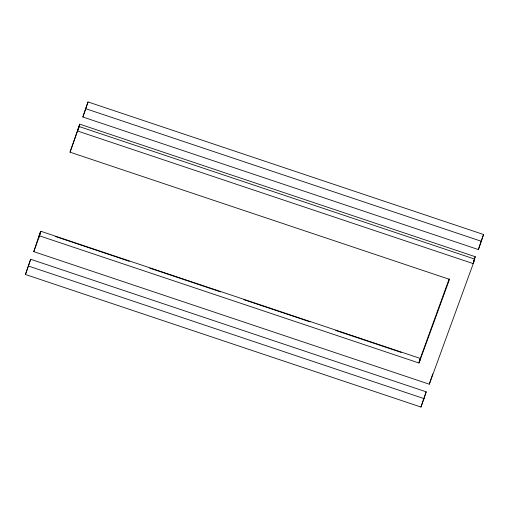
<?xml version="1.0" encoding="UTF-8"?>
<svg xmlns="http://www.w3.org/2000/svg" width="509" height="509" viewBox="0 0 509 509"><rect width="100%" height="100%" fill="white"/><g stroke="black" fill="none" stroke-linecap="round" stroke-linejoin="round"><path stroke-width="0.76" d="M25.45 274.497L30.68 259.272L426.211 391.828L424.054 398.623L420.981 407.054L25.45 274.497L30.68 259.272M33.779 251.65L38.646 236.819L40.567 231.55L38.41 238.346L40.974 231.315L420.459 358.495L419.022 363.019L39.537 235.845L33.779 251.65L429.31 384.206L473.255 263.624L474.693 259.1L79.162 126.544L77.559 130.94L79.709 124.151L475.247 256.708L473.09 263.497L474.693 259.1M39.537 235.845L40.974 231.315M419.022 363.019L449.511 279.358L70.032 152.178L79.709 124.151M70.032 152.178L79.162 126.544M82.846 117.006L88.019 101.946L483.55 234.503L481.393 241.298L478.384 249.563L82.846 117.006L88.019 101.946M419.092 361.746L449.142 278.907M420.981 407.054L422.896 401.016M429.31 384.206L432.745 373.905M478.384 249.563L480.534 242.774M419.429 361.307L420.199 359.195M473.612 261.181L475.247 256.708M423.138 400.259L426.211 391.828M480.789 242.08L483.55 234.503M85.862 108.741L481.393 241.298M77.724 131.067L473.255 263.624M55.627 236.596L129.413 261.327M149.741 268.141L220.518 291.861M243.862 299.68L310.121 321.885M335.717 330.468L401.226 352.419M28.523 266.067L424.054 398.623"/></g></svg>
